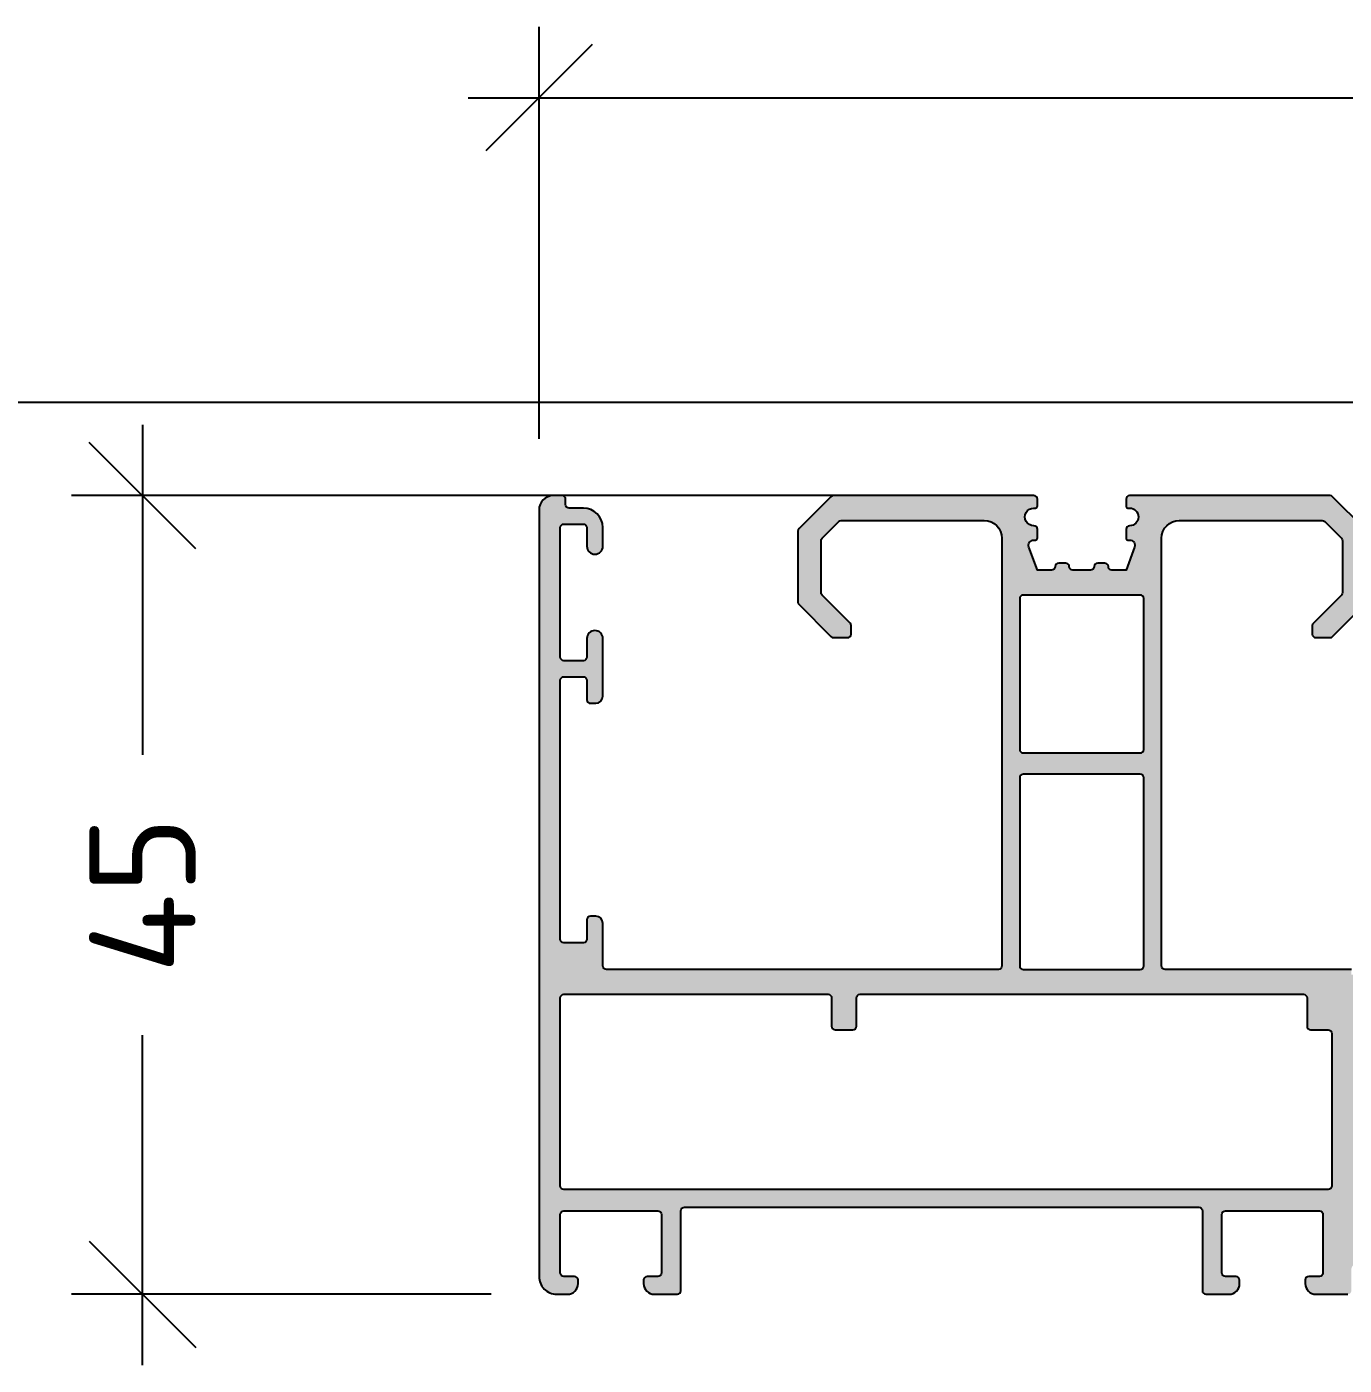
# Model space of a CAD drawing. Extents: x -4122 to 3414, y -5760 to 3840.
# Drawn here: x 650.2 to 724.5, y 2265.8 to 2341.2 of the extents above; entities that cross this region are included whole.
import ezdxf

# ---------------------------------------------------------------- set-up
doc = ezdxf.new("R2010")
doc.units = 0
doc.layers.get('0').update_dxf_attribs({"linetype": 'CONTINUOUS'})
doc.layers.get('DEFPOINTS').update_dxf_attribs({"linetype": 'CONTINUOUS'})
for name, color, linetype in [('ALUM', 7, 'CONTINUOUS'), ('DIM', 94, 'CONTINUOUS'), ('ETEM_AL-HATCH-2', 253, 'CONTINUOUS'), ('UNMOVABLE', 4, 'CONTINUOUS')]:
    doc.layers.add(name, color=color, linetype=linetype)
doc.styles.add('ETEM_NAN', font='isocpeur.ttf')
doc.dimstyles.new('ETEM_ARCHITECTURE_STYLE$0', dxfattribs={"dimtxt": 2, "dimasz": 1, "dimexe": 1, "dimexo": 1, "dimgap": 1, "dimtad": 0, "dimdec": 1, "dimtxsty": 'ETEM_NAN', "dimblk": 'OBLIQUE', "dimcen": 0, "dimdle": 1, "dimclrd": 7, "dimclre": 7, "dimclrt": 7, "dimazin": 3, "dimtfac": 1, "dimtdec": 1, "dimtmove": 0, "dimatfit": 3, "dimtolj": 1, "dimtzin": 0})

# ---------------------------------------------------------------- blocks, each defined once
blk = doc.blocks.new('E_75_TEST_PAGE')
at = {"layer": 'DEFPOINTS'}
blk.add_line((278.8067960027729, -559.9999999999973), (73.06086441988009, -559.9999999999973), dxfattribs=at)
blk = doc.blocks.new('_OBLIQUE')
at = {"color": 0, "linetype": 'BYBLOCK'}
blk.add_line((-0.5, -0.5), (0.5, 0.5), dxfattribs=at)
blk = doc.blocks.new('*D123')
at = {"layer": 'DEFPOINTS', "color": 0}
for p in [(799.7056006191028, 2337.1768144648), (679.105600619067, 2313.955596538599), (799.7056006191028, 2298.855596538608)]:
    blk.add_point(p, dxfattribs=at)
at = {"layer": 'DIM', "color": 7}
for p, q in [((679.105600619067, 2317.955596538599), (679.105600619067, 2341.1768144648)), ((799.7056006191028, 2302.855596538608), (799.7056006191028, 2341.1768144648)), ((675.105600619067, 2337.1768144648), (727.3056006190849, 2337.1768144648)), ((803.7056006191028, 2337.1768144648), (751.5056006190849, 2337.1768144648))]:
    blk.add_line(p, q, dxfattribs=at)
at = {"layer": 'DIM', "color": 7, "xscale": 6, "yscale": 6, "zscale": 6, "rotation": 180}
blk.add_blockref('_OBLIQUE', (679.105600619067, 2337.1768144648), dxfattribs=at)
at = {"layer": 'DIM', "color": 7, "xscale": 6, "yscale": 6, "zscale": 6}
blk.add_blockref('_OBLIQUE', (799.7056006191028, 2337.1768144648), dxfattribs=at)
at = {"layer": 'DIM', "color": 7, "insert": (739.4056006190849, 2337.1768144648), "char_height": 6, "attachment_point": 5, "style": 'ETEM_NAN'}
blk.add_mtext('120.6', dxfattribs=at)
blk = doc.blocks.new('*D124')
at = {"layer": 'DEFPOINTS', "color": 0}
for p in [(701.3556006189758, 2314.755596538603), (656.748828988787, 2269.755596538636), (680.4056006190651, 2269.755596538636)]:
    blk.add_point(p, dxfattribs=at)
at = {"layer": 'DIM', "color": 7}
for p, q in [((656.7488289887868, 2318.755596538603), (656.748828988787, 2300.15559653862)), ((697.3556006189758, 2314.755596538603), (652.7488289887868, 2314.755596538603)), ((656.748828988787, 2265.755596538636), (656.748828988787, 2284.355596538619)), ((676.4056006190651, 2269.755596538636), (652.748828988787, 2269.755596538636))]:
    blk.add_line(p, q, dxfattribs=at)
at = {"layer": 'DIM', "color": 7, "xscale": 6, "yscale": 6, "zscale": 6}
for p, rotation in [((656.7488289887868, 2314.755596538603), 90), ((656.748828988787, 2269.755596538636), 270)]:
    blk.add_blockref('_OBLIQUE', p, dxfattribs=dict(at, rotation=rotation))
at = {"layer": 'DIM', "color": 7, "insert": (656.7488289887874, 2292.255596538619), "char_height": 6, "attachment_point": 5, "rotation": 90, "style": 'ETEM_NAN'}
blk.add_mtext('45', dxfattribs=at)

msp = doc.modelspace()

# ---------------------------------------------------------------- hatches: boundary and pattern name
at = {"layer": 'ETEM_AL-HATCH-2'}
h = msp.add_hatch(color=256, dxfattribs=at)
h.paths.add_polyline_path([(707.0056006190875, 2314.755596538602, -0.4142135623730479), (707.2056006189828, 2314.555596538707), (707.2056006189828, 2314.15559653864, -0.4142135623730951), (707.1056006189824, 2314.055596538642), (707.0056006188765, 2314.055596538642, 1), (707.0056006188065, 2313.055596538642, -0.414213562226517), (707.2056006187845, 2312.855596538717), (707.205600618981, 2312.355596538717, -0.5416605524847625), (707.0783613064318, 2312.246639288689, 0.6033199220505919), (706.7243748446122, 2311.851135713765), (707.2056006189555, 2310.555596538605), (708.005600618902, 2310.555596538605, 0.4142135623731003), (708.2056006189027, 2310.755596538602, -0.4142137598375292), (708.4056007537388, 2310.955596538599), (708.8056007535565, 2310.955596268931, -0.4142131674442778), (709.0056006187165, 2310.755596403764, 0.4142133649086522), (709.2056006187172, 2310.555596538605), (709.7056006189027, 2310.555596538605), (710.2056006190892, 2310.555596538605, 0.4142133649086523), (710.405600619089, 2310.755596403764, -0.4142131674442792), (710.6056004842499, 2310.955596268931), (711.0056004840676, 2310.955596538599, -0.4142137598375281), (711.2056006189036, 2310.755596538602, 0.4142135623730996), (711.4056006189044, 2310.555596538605), (712.2056006188509, 2310.555596538605), (712.6868263931933, 2311.851135713765, 0.5226619582590873), (712.4056006190253, 2312.255596538675), (712.3056006188212, 2312.255596538682, -0.4142135624833782), (712.2056006188245, 2312.355596538717), (712.2056006190219, 2312.855596538717, -0.4142135622191431), (712.4056006189944, 2313.055596538642, 1), (712.4056006189444, 2314.055596538642), (712.305600618824, 2314.055596538642, -0.4142135623730951), (712.2056006188236, 2314.15559653864), (712.2056006188236, 2314.555596538707, -0.4142135623730483), (712.4056006187188, 2314.755596538602), (723.7056006189428, 2314.755596538602, -0.1989123673656263), (723.847021975173, 2314.697017894851), (725.6470219753587, 2312.897017894855, -0.198912367393723), (725.7056006191292, 2312.75559653861), (725.7056006191301, 2308.75559653861, -0.1989123673796894), (725.6470219753669, 2308.614175182371), (723.8470219753767, 2306.814175182383, -0.1989123673790358), (723.705600619141, 2306.755596538624), (722.9056006191317, 2306.755596538617, -0.4142135623758304), (722.705600619131, 2306.955596538621), (722.7056006191337, 2307.42838874475, -0.1989123673776886), (722.764179262897, 2307.569810100988), (724.3470219753676, 2309.15265281346, 0.1989123673794792), (724.405600619129, 2309.294074169692), (724.405600619129, 2312.217118907527, 0.1989123673797051), (724.3470219753667, 2312.358540263766), (723.4085443442877, 2313.297017894842, 0.1989123673796623), (723.2671229880502, 2313.355596538608), (715.2056006188955, 2313.355596538608, 0.4142135623751758), (714.2056006188955, 2312.355596538601), (714.2056006190664, 2288.255596538631, 0.4142135623710608), (714.4056006190672, 2288.055596538634), (724.9056006190981, 2288.055596538634), (724.9056006190981, 2287.755596538631), (726.4056006190981, 2287.755596538631, 0.4142135623719363), (726.7056006190974, 2288.055596538634), (726.7056006190974, 2288.156100472127), (728.3029945760995, 2288.737504324865, -0.5486187866263426), (728.7044590285227, 2288.429449815809), (728.4874013700578, 2285.948469426836), (728.0531071256132, 2285.514175182394, -0.5773502691895417), (727.7185006041195, 2285.603832729609), (727.6437859814382, 2285.882671497526), (725.5056006190939, 2286.455596538636), (725.2056006190946, 2286.455596538636, 1), (725.2056006190946, 2286.055596538634), (725.2056006190946, 2281.755596538631, 0.4142135623730951), (725.4056006190935, 2281.555596538627), (725.8056006190968, 2281.555596538627), (727.4016616199228, 2282.526466911874, -0.5850073685779078), (727.7056006190946, 2282.35559653863), (727.7056006190946, 2281.166676566816, -0.261823786847177), (727.2252956149555, 2280.312324700612), (726.2382317126344, 2279.711902098494, 0.562186404854523), (726.2382317126335, 2279.199290978777), (727.2252956149555, 2278.598868376652, -0.2618237868469928), (727.7056006190937, 2277.744516510455), (727.7056006190928, 2276.555596538627, -0.5850073685774182), (727.401661619921, 2276.38472616539), (725.805600619095, 2277.35559653863), (725.4056006190935, 2277.35559653863, 0.414213562373095), (725.2056006190928, 2277.155596538633), (725.2056006190928, 2272.85559653863, 1), (725.2056006190919, 2272.455596538636), (725.5056006190939, 2272.455596538628), (727.6437859814364, 2273.028521579738), (727.7185006041168, 2273.307360347648, -0.5773502691892612), (728.0531071256123, 2273.39701789487), (728.487401370056, 2272.962723650428), (728.7044590285209, 2270.481743261455, -0.5486187866263676), (728.3029945760968, 2270.173688752392), (726.7056006190928, 2270.755092605138), (726.7056006190928, 2270.85559653863, 0.4142135623730951), (726.4056006190935, 2271.155596538633), (725.6638581885913, 2271.155596538633, -0.2982166266983687), (725.4805551607919, 2271.275596538628, 0.8128360659236186), (724.9056006190954, 2271.155596538626), (724.9056006190954, 2269.955596538636, -0.4142135623731055), (724.7056006190946, 2269.755596538631), (722.9056006190935, 2269.755596538639, -0.4142135623731573), (722.3056006190941, 2270.355596538637), (722.3056006190941, 2270.555596538642, -0.4142135623739173), (722.5056006190957, 2270.755596538639), (723.1056006190934, 2270.755596538639, 0.4142135623739015), (723.3056006190932, 2270.955596538636), (723.3056006190941, 2274.255596538639, 0.4142135623731784), (723.1056006190934, 2274.455596538636), (717.8056006190941, 2274.455596538636, 0.4142135623730981), (717.605598092337, 2274.25559401188), (717.6056006190934, 2270.955596385499, 0.4142133381093717), (717.8056006190941, 2270.755596538639), (718.4056006190954, 2270.755596538639, -0.4142135623749524), (718.6056006190943, 2270.555596538634), (718.6056006190934, 2270.355596538637, -0.4142135623712464), (718.0056006190885, 2269.755596538631), (716.7056006190937, 2269.755596538639, -0.4142135623730925), (716.505600619093, 2269.955596538636), (716.505600619093, 2274.455596538636, 0.4142135623731003), (716.3056006190923, 2274.655596538633), (687.3056006190659, 2274.655596538633, 0.4142135623731054), (687.1056006190652, 2274.455596538636), (687.1056006190652, 2269.955596538636, -0.4142135623731161), (686.9056006190644, 2269.755596538631), (685.6056006190652, 2269.755596538639, -0.4142135623702213), (685.0056006190666, 2270.35559653863), (685.0056006190648, 2270.555596538634, -0.414213562375967), (685.2056006190655, 2270.755596538639), (685.8056006190641, 2270.755596538639, 0.4142135623730951), (686.0056006190648, 2270.955596538636), (686.0056006190648, 2274.254588671688, 0.414213562373194), (685.8056006190641, 2274.454588671692), (680.5056006190657, 2274.454588671692, 0.4142135623727673), (680.3056006190668, 2274.254588671688), (680.3056006190641, 2270.955596538636, 0.4142135623733241), (680.5056006190648, 2270.755596538639), (681.1056006190634, 2270.755596538639, -0.4142135623730119), (681.3056006190641, 2270.555596538634), (681.3056006190641, 2270.355596538637, -0.4142135623722919), (680.7056006190674, 2269.755596538639), (680.1056006190661, 2269.755596538631, -0.4142135623740076), (679.1056006190634, 2270.755596538631), (679.105600619067, 2313.955596538599, -0.4142135623741365), (679.9056006190726, 2314.755596538602), (680.4056006190699, 2314.755596538602, -0.4142135623711405), (680.6056006190661, 2314.555596538605), (680.605600619067, 2314.255596538602, 0.4142135623722071), (680.8056006190659, 2314.055596538605), (681.6056006190652, 2314.055596538605, -0.4142135623731585), (682.7056006190674, 2312.955596538599), (682.7056006190674, 2311.905596538604, -1), (681.8056006190659, 2311.905596538604), (681.8056006190659, 2312.955596538599, 0.4142135623730951), (681.6056006190652, 2313.155596538604), (680.5056006190657, 2313.155596538604, 0.4142135623731315), (680.305600619065, 2312.955596538599), (680.3056006190659, 2305.655596538604, 0.4142135623730588), (680.5056006190666, 2305.455596538599), (681.6056006190661, 2305.455596538599, 0.4142135623728402), (681.805600619065, 2305.655596538596), (681.8056006190659, 2306.705596538599, -1), (682.7056006190674, 2306.705596538599), (682.7056006190664, 2303.455596538599, -0.4142135623730131), (682.305600619065, 2303.055596538598), (682.0056006190666, 2303.055596538598, -0.4142135623728532), (681.8056006190659, 2303.255596538595), (681.805600619065, 2304.355596538601, 0.4142135623728505), (681.6056006190679, 2304.555596538598), (680.5056006190648, 2304.555596538598, 0.4142135623730663), (680.3056006190677, 2304.355596538601), (680.3056006190659, 2289.755596538639, 0.4142135623731212), (680.5056006190666, 2289.555596538642), (681.6056006190661, 2289.555596538642, 0.4142135623729752), (681.805600619065, 2289.755596538639), (681.8056006190659, 2290.855596538637, -0.4142135623729807), (682.0056006190666, 2291.055596538642), (682.305600619065, 2291.055596538642, -0.414213562373371), (682.7056006190664, 2290.65559653864), (682.7056006190646, 2288.255596538639, 0.4142135623732199), (682.9056006190635, 2288.055596538642), (705.0056006190557, 2288.055596538627, 0.4142135623750608), (705.2056006190601, 2288.255596538631), (705.20560061891, 2312.355596538608, 0.4142135623713395), (704.20560061891, 2313.355596538608), (696.1440782499471, 2313.355596538601, 0.1989123673795058), (696.0026568937133, 2313.297017894842), (695.0641792626325, 2312.358540263759, 0.198912367379828), (695.0056006188702, 2312.21711890752), (695.0056006188711, 2309.294074169692, 0.1989123673794324), (695.0641792626325, 2309.15265281346), (696.6470219751031, 2307.569810100988, -0.1989123673773836), (696.7056006188664, 2307.42838874475), (696.70560061887, 2306.955596538621, -0.414213562376157), (696.5056006188702, 2306.755596538617), (695.70560061886, 2306.755596538624, -0.1989123673790657), (695.5641792626234, 2306.814175182383), (693.7641792626341, 2308.614175182371, -0.1989123673796271), (693.7056006188718, 2308.75559653861), (693.7056006188709, 2312.75559653861, -0.1989123673796828), (693.7641792626341, 2312.897017894848), (695.5641792626252, 2314.697017894844, -0.1989123673797093), (695.7056006188627, 2314.755596538602)])
h.paths.add_polyline_path([(706.405600618918, 2309.155596538516, 0.4142135623749975), (706.2056006189209, 2308.955596538512), (706.2056006190501, 2300.455596538556, 0.4142135623684904), (706.4056006190499, 2300.255596538566), (713.0056006190712, 2300.255596538559, 0.4142135623729514), (713.2056006190719, 2300.455596538556), (713.2056006190801, 2308.955596538519, 0.4142135623734007), (713.005600619083, 2309.155596538516)], flags=16)
h.paths.add_polyline_path([(706.4056006190926, 2299.055596538598, 0.4142135623733809), (706.2056006190919, 2298.855596538601), (706.2056006190919, 2288.255596538624, 0.4142135623728461), (706.4056006190926, 2288.055596538627), (713.005600619002, 2288.05559653862, 0.4142135623719327), (713.2056006190028, 2288.255596538617), (713.2056006190537, 2298.855596538601, 0.4142135623745027), (713.0056006190539, 2299.055596538598)], flags=16)
h.paths.add_polyline_path([(697.2056006190555, 2286.655596538633, 0.4142135623730951), (697.0056006190539, 2286.455596538628), (697.0056006190539, 2284.85559653863, -0.414213562373095), (696.8056006190532, 2284.655596538633), (695.8056006190341, 2284.655596538633, -0.4142135623730951), (695.6056006190333, 2284.85559653863), (695.6056006190333, 2286.455596538628, 0.4142135623730951), (695.4056006190317, 2286.655596538633), (680.5056006190675, 2286.655596538633, 0.414213562373043), (680.3056006190668, 2286.455596538628), (680.305600619065, 2275.855596538637, 0.4142135623731614), (680.5056006190657, 2275.655596538633), (723.6056006190952, 2275.655596538633, 0.4142135623731396), (723.805600619095, 2275.855596538637), (723.8056006190941, 2284.455596538621, 0.414213562373048), (723.6056006190843, 2284.655596538633), (722.6056006190543, 2284.655596538633, -0.4142135623731783), (722.4056006190535, 2284.85559653863), (722.4056006190544, 2286.455596538628, 0.4142135623731784), (722.2056006190537, 2286.655596538633)], flags=16)

# ---------------------------------------------------------------- linework, layer by layer
at = {"layer": 'ALUM'}
for points in [[(725.6470219753669, 2312.897017894848), (723.8470219751794, 2314.697017894844, 0.1989123673795188), (723.7056006189418, 2314.755596538602), (712.4056006187188, 2314.755596538602, 0.414213562373095), (712.2056006188236, 2314.555596538707), (712.2056006188236, 2314.15559653864, 0.414213562373095), (712.305600618824, 2314.055596538642), (712.4056006188944, 2314.055596538642, -0.9999999999999999), (712.4056006189644, 2313.055596538642, 0.4142135622931796), (712.2056006190219, 2312.855596538637), (712.2056006188245, 2312.355596538681, 0.4142135623784227), (712.3056006188231, 2312.255596538682), (712.4056006190208, 2312.255596538675, -0.5226619582202121), (712.6868263932079, 2311.851135713802), (712.2056006188509, 2310.555596538605), (711.4056006189035, 2310.555596538605, -0.4142135623717735), (711.2056006189036, 2310.755596538602, 0.4142137598407937), (711.0056004840658, 2310.955596538599), (710.6056004842517, 2310.955596268931, 0.4142131674481591), (710.405600619089, 2310.755596403764, -0.4142133651771365), (710.2056006189046, 2310.555596538605), (709.7056006189027, 2310.555596538605), (709.2056006189009, 2310.555596538605, -0.4142133651771323), (709.0056006187165, 2310.755596403764, 0.4142131674481591), (708.8056007535547, 2310.955596268931), (708.4056007537406, 2310.955596538599, 0.4142137598407978), (708.2056006189027, 2310.755596538602, -0.4142135623717735), (708.005600618902, 2310.555596538605), (707.2056006189555, 2310.555596538605), (706.7243748445976, 2311.851135713802, -0.5226619582202144), (707.0056006187856, 2312.255596538675), (707.1056006189824, 2312.255596538682, 0.4142135623784227), (707.205600618981, 2312.355596538681), (707.2056006187845, 2312.855596538637, 0.4142135622931798), (707.005600618842, 2313.055596538642, -0.9999999999999999), (707.005600618912, 2314.055596538642), (707.1056006189824, 2314.055596538642, 0.414213562373095), (707.2056006189828, 2314.15559653864), (707.2056006189828, 2314.555596538707, 0.414213562373095), (707.0056006190875, 2314.755596538602), (695.7056006188636, 2314.755596538602, 0.1989123673795188), (695.5641792626261, 2314.697017894844), (693.7641792626341, 2312.897017894848, 0.1989123673787993), (693.7056006188709, 2312.75559653861), (693.7056006188718, 2308.75559653861, 0.1989123673808172), (693.7641792626332, 2308.614175182371), (695.5641792626234, 2306.814175182383, 0.1989123673802676), (695.7056006188609, 2306.755596538624), (696.5056006188693, 2306.755596538617, 0.4142135623797547), (696.70560061887, 2306.955596538621), (696.7056006188664, 2307.42838874475, 0.1989123673786389), (696.647021975104, 2307.569810100988), (695.0641792626334, 2309.15265281346, -0.1989123673800767), (695.0056006188711, 2309.294074169699), (695.0056006188702, 2312.217118907527, -0.1989123673787306), (695.0641792626334, 2312.358540263766), (696.0026568937105, 2313.297017894842, -0.198912367384577), (696.1440782499471, 2313.355596538601), (704.20560061891, 2313.355596538608, -0.414213562370964), (705.20560061891, 2312.355596538615), (705.2056006190601, 2288.255596538631, -0.4142135623661026), (705.0056006190594, 2288.055596538627), (682.9056006190644, 2288.055596538642, -0.4142135623716174), (682.7056006190646, 2288.255596538639), (682.7056006190664, 2290.65559653864, 0.4142135623720962), (682.3056006190668, 2291.055596538642), (682.0056006190666, 2291.055596538642, 0.414213562373095), (681.8056006190659, 2290.855596538637), (681.805600619065, 2289.755596538639, -0.4142135623710971), (681.6056006190661, 2289.555596538642), (680.5056006190657, 2289.555596538642, -0.41421356236912), (680.3056006190659, 2289.755596538639), (680.3056006190677, 2304.355596538601, -0.4142135623790054), (680.5056006190666, 2304.555596538598), (681.6056006190661, 2304.555596538598, -0.4142135623783603), (681.805600619065, 2304.355596538601), (681.8056006190659, 2303.255596538602, 0.414213562373095), (682.0056006190666, 2303.055596538598), (682.3056006190668, 2303.055596538598, 0.4142135623704416), (682.7056006190664, 2303.455596538599), (682.7056006190674, 2306.705596538599, 0.9999999999999999), (681.8056006190659, 2306.705596538599), (681.805600619065, 2305.655596538604, -0.414213562373095), (681.6056006190661, 2305.455596538599), (680.5056006190657, 2305.455596538599, -0.4142135623717631), (680.3056006190659, 2305.655596538604), (680.305600619065, 2312.955596538599, -0.414213562373095), (680.5056006190657, 2313.155596538604), (681.6056006190661, 2313.155596538604, -0.4142135623717735), (681.8056006190659, 2312.955596538599), (681.8056006190659, 2311.905596538604, 0.9999999999999999), (682.7056006190674, 2311.905596538604), (682.7056006190674, 2312.955596538599, 0.4142135623729135), (681.6056006190661, 2314.055596538605), (680.8056006190659, 2314.055596538605, -0.414213562373095), (680.605600619067, 2314.255596538602), (680.6056006190661, 2314.555596538605, 0.4142135623757589), (680.405600619069, 2314.755596538602), (679.9056006190708, 2314.755596538602, 0.4142135623739288), (679.105600619067, 2313.955596538599), (679.1056006190634, 2270.755596538631, 0.4142135623734946), (680.1056006190643, 2269.755596538631), (680.7056006190655, 2269.755596538639, 0.4142135623730706), (681.3056006190641, 2270.35559653863), (681.3056006190641, 2270.555596538634, 0.4142135623716798), (681.1056006190643, 2270.755596538639), (680.5056006190648, 2270.755596538639, -0.414213562373095), (680.3056006190641, 2270.955596538636), (680.3056006190668, 2274.254588671688, -0.4142135623720128), (680.5056006190648, 2274.454588671692), (685.8056006190641, 2274.454588671692, -0.414213562373095), (686.0056006190648, 2274.254588671688), (686.0056006190648, 2270.955596538636, -0.414213562373095), (685.8056006190641, 2270.755596538639), (685.2056006190646, 2270.755596538639, 0.4142135623714301), (685.0056006190648, 2270.555596538634), (685.0056006190666, 2270.355596538637, 0.414213562373761), (685.6056006190652, 2269.755596538639), (686.9056006190644, 2269.755596538639, 0.414213562373095), (687.1056006190652, 2269.955596538636), (687.1056006190652, 2274.455596538636, -0.4142135623723146), (687.305600619065, 2274.655596538633), (716.3056006190923, 2274.655596538633, -0.4142135623730638), (716.505600619093, 2274.455596538636), (716.505600619093, 2269.955596538636, 0.414213562373095), (716.7056006190937, 2269.755596538639), (718.005600619093, 2269.755596538639, 0.4142135623693908), (718.6056006190934, 2270.355596538637), (718.6056006190943, 2270.555596538634, 0.4142135623782665), (718.4056006190935, 2270.755596538639), (717.8056006190941, 2270.755596538639, -0.414213562373095), (717.6056006190934, 2270.955596538636), (717.6056006190934, 2274.254588671688, -0.4156866041310875), (717.805600619095, 2274.455596538636), (723.1056006190934, 2274.455596538636, -0.414213562373095), (723.3056006190941, 2274.255596538639), (723.3056006190932, 2270.955596538636, -0.4142135623736361), (723.1056006190943, 2270.755596538639), (722.505600619093, 2270.755596538639, 0.4142135623704416), (722.3056006190941, 2270.555596538642), (722.3056006190941, 2270.355596538637, 0.4142135623743055), (722.9056006190945, 2269.755596538639), (724.7056006190955, 2269.755596538639, 0.4142135623722626)], [(724.9056006190981, 2288.055596538634), (714.4056006190663, 2288.055596538634, -0.4142135623691097), (714.2056006190664, 2288.255596538631), (714.2056006188955, 2312.355596538608, -0.4142135623725622), (715.2056006188955, 2313.355596538608), (723.2671229880511, 2313.355596538608, -0.1989123673796216), (723.4085443442887, 2313.297017894842), (724.3470219753667, 2312.358540263766, -0.1989123673794944), (724.405600619129, 2312.217118907527), (724.405600619129, 2309.294074169699, -0.1989123673824384), (724.3470219753667, 2309.15265281346), (722.764179262896, 2307.569810100988, 0.1989123673786689), (722.7056006191337, 2307.42838874475), (722.705600619131, 2306.955596538621, 0.4142135623756548), (722.9056006191317, 2306.755596538617), (723.7056006191401, 2306.755596538624, 0.1989123673802951), (723.8470219753767, 2306.814175182383), (725.6470219753678, 2308.614175182371, 0.1989123673810326)]]:
    msp.add_lwpolyline(points, format="xyb", dxfattribs=at)
for points in [[(706.405600618918, 2309.155596538516, 0.4142135623733442), (706.2056006189209, 2308.955596538512), (706.2056006190501, 2300.455596538563, 0.4142135623686984), (706.4056006190499, 2300.255596538566), (713.0056006190712, 2300.255596538559, 0.414213562372959), (713.2056006190719, 2300.455596538563), (713.2056006190801, 2308.955596538519, 0.4142135623733473), (713.0056006190821, 2309.155596538516)], [(706.4056006190926, 2299.055596538598, 0.4142135623736671), (706.2056006190919, 2298.855596538601), (706.2056006190919, 2288.255596538624, 0.4142135623728939), (706.4056006190926, 2288.055596538627), (713.005600619003, 2288.05559653862, 0.4142135623718898), (713.2056006190028, 2288.255596538624), (713.2056006190537, 2298.855596538601, 0.4142135623745432), (713.0056006190539, 2299.055596538598)], [(680.305600619065, 2275.855596538637), (680.3056006190668, 2286.455596538628, -0.4142135623717215), (680.5056006190657, 2286.655596538633), (695.4056006190326, 2286.655596538633, -0.4142135623677674), (695.6056006190333, 2286.455596538628), (695.6056006190333, 2284.85559653863, 0.4142135623716383), (695.8056006190332, 2284.655596538633), (696.8056006190541, 2284.655596538633, 0.4142135623717631), (697.0056006190539, 2284.85559653863), (697.0056006190539, 2286.455596538628, -0.4142135623677674), (697.2056006190546, 2286.655596538633), (722.2056006190537, 2286.655596538633, -0.4142135623697654), (722.4056006190544, 2286.455596538628), (722.4056006190535, 2284.85559653863, 0.4142135623724291), (722.6056006190533, 2284.655596538633), (723.6056006190743, 2284.655596538633, -0.4142135623731575), (723.8056006190941, 2284.455596538628), (723.805600619095, 2275.855596538637, -0.4142135623731395), (723.6056006190952, 2275.655596538633), (680.5056006190648, 2275.655596538633, -0.414213562373146)]]:
    msp.add_lwpolyline(points, format="xyb", close=True, dxfattribs=at)

# ---------------------------------------------------------------- block references
at = {"layer": 'UNMOVABLE'}
msp.add_blockref('E_75_TEST_PAGE', (555.080551867949, 2879.999999292182), dxfattribs=at)

# ---------------------------------------------------------------- dimensions: what is measured, and where the dimension line sits
at = {"layer": 'DIM'}
for base, p1, p2, angle, picture, middle in [((799.7056006191028, 2337.1768144648), (679.105600619067, 2313.955596538599), (799.7056006191028, 2298.855596538608), 180, '*D123', (739.4056006190849, 2337.1768144648)), ((656.748828988787, 2269.755596538636), (701.3556006189756, 2314.755596538602), (680.4056006190649, 2269.755596538635), 90, '*D124', (656.7488289887874, 2292.255596538619))]:
    dim = msp.add_linear_dim(base=base, p1=p1, p2=p2, angle=angle, dimstyle='ETEM_ARCHITECTURE_STYLE$0', override={"dimscale": 4, "dimtxt": 1.5, "dimasz": 1.5, "dimtp": 0.1, "dimtm": 0.1, "dimtfac": 0.71, "dimtolj": 0}, dxfattribs=at)
    dim.commit()
    dim.dimension.update_dxf_attribs({"geometry": picture, "text_midpoint": middle})

doc.saveas('drawing.dxf')
